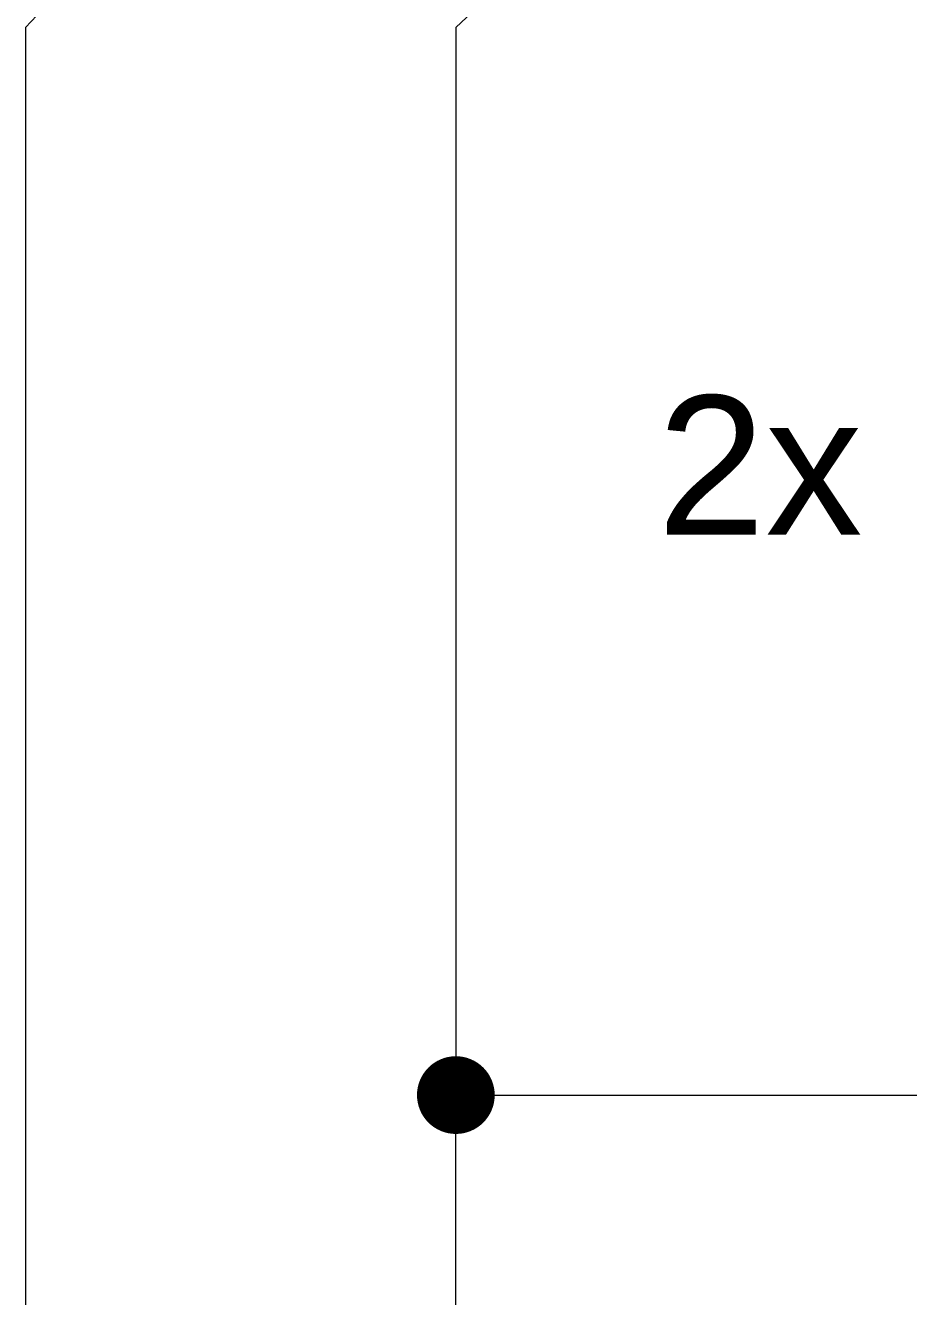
# Model space of a CAD drawing. Header units: millimetres. Extents: x 2593 to 3010, y 1326 to 1702.
# Drawn here: x 2765.53 to 2775.05, y 1627.23 to 1640.93 of the extents above; entities that cross this region are included whole.
import ezdxf

# ---------------------------------------------------------------- set-up
doc = ezdxf.new("R2010")
doc.units = ezdxf.units.MM
doc.layers.add('02_Commande', color=250, linetype='Continuous', lineweight=18)
doc.layers.add('04_Texte', color=7, linetype='Continuous')
doc.styles.get("Standard").update_dxf_attribs({"font": 'arial.ttf'})

msp = doc.modelspace()

# ---------------------------------------------------------------- linework, layer by layer
at = {"layer": '02_Commande'}
for p, q in [((2765.53, 1640.906), (2768.839, 1644.396)), ((2770.171, 1640.906), (2773.882, 1644.396)), ((2765.53, 1640.906), (2765.53, 1625.392)), ((2770.171, 1640.906), (2770.171, 1629.397)), ((2770.171, 1621.387), (2770.171, 1629.397)), ((2770.171, 1629.397), (2780.023, 1629.397))]:
    msp.add_line(p, q, dxfattribs=at)
at = {"layer": '02_Commande', "const_width": 0.419}
msp.add_lwpolyline([(2769.961, 1629.397, 1), (2770.38, 1629.397, 1)], format="xyb", close=True, dxfattribs=at)

# ---------------------------------------------------------------- texts
at = {"layer": '04_Texte', "lineweight": -3, "insert": (2772.341, 1636.937), "char_height": 1.5005, "attachment_point": 1}
msp.add_mtext_dynamic_manual_height_columns('2x  2,5mm²', width=12.17514, gutter_width=7.503, heights=[0], dxfattribs=at)

doc.saveas('drawing.dxf')
